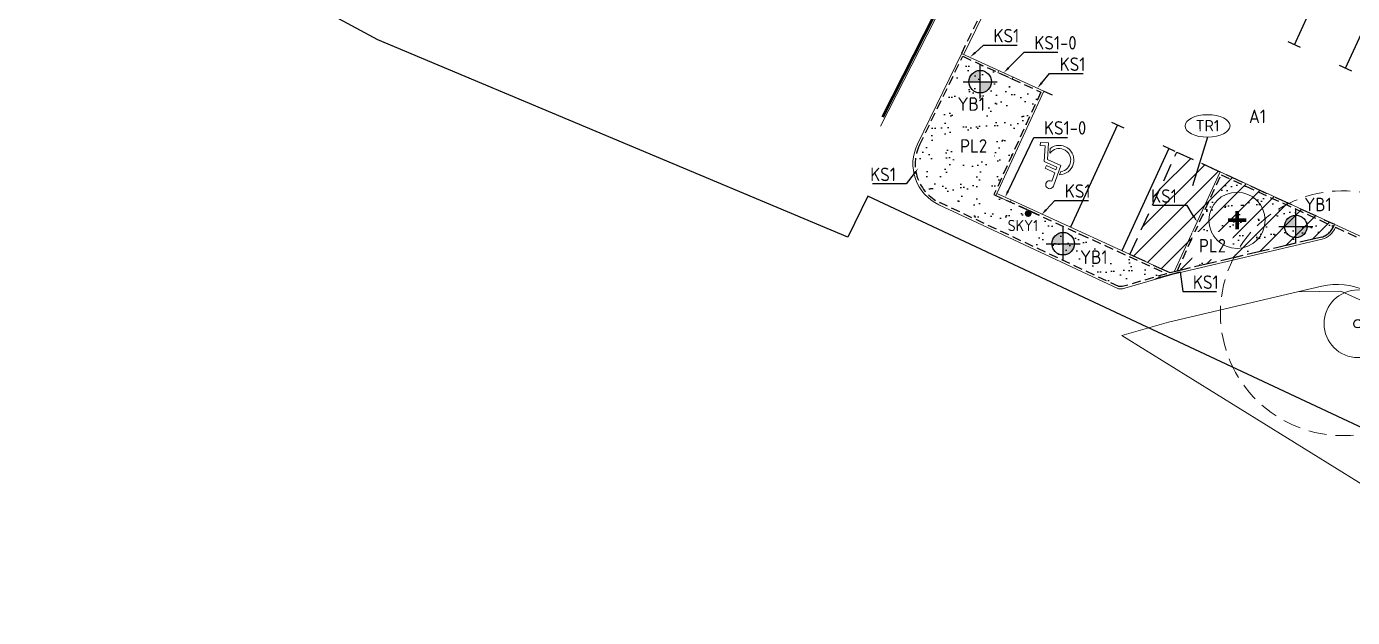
# Model space of a CAD drawing. Header units: metres. Extents: x 0 to 172473, y 0 to 6580575.
# Drawn here: x 172360.7 to 172419.6, y 6580454.1 to 6580480.3 of the extents above; entities that cross this region are included whole.
import ezdxf
from ezdxf import colors
from ezdxf.entities.mleader import LeaderData, LeaderLine
from ezdxf.enums import TextEntityAlignment as Align
from ezdxf.math import Vec2, Vec3

# ---------------------------------------------------------------- set-up
doc = ezdxf.new("R2010")
doc.units = ezdxf.units.M
doc.header["$LTSCALE"] = 0.2
doc.linetypes.add('DASHED', pattern=[6, 4, -2])
doc.linetypes.add('KANTSTOD1', pattern=[3, 2, -1])
for name, color, linetype in [('L-1822---N-', 1, 'Continuous'), ('L-DC----T1- Överbyggnad beteckning', 1, 'Continuous'), ('L-DDB2--T4-', 1, 'Continuous'), ('L-DDB2--T9-', 1, 'Continuous'), ('L-DE----T1-', 1, 'Continuous'), ('L-DE----T4-', 1, 'Continuous'), ('L-E-O------', 6, 'BH90-ENTREPGRANS'), ('L-raster plantering1', 9, 'Continuous'), ('L-raster trädgrop1', 9, 'Continuous'), ('L-utbredning trädgrop1', 8, 'DASHED'), ('M-001-10_text sitplan', 3, 'Continuous'), ('M-236 KANTSTÖD', 1, 'KANTSTOD_DOUBLE_TYP1_1-200_20V'), ('M-282_ytskiktsbeteckningar', 3, 'Continuous'), ('M-714_El-tele_punkt', 1, 'Continuous')]:
    doc.layers.add(name, color=color, linetype=linetype)
for name, color, linetype, lineweight in [('L-DC----H1- (HÅRDGJORDA YTOR)_', 1, 'Continuous', 13), ('L-DDB22-EIN (träd symbol)', 3, 'Continuous', 50), ('L-DEC---EIN (kantstöd)', 1, 'KANTSTOD', 25), ('L-DEE---EJN (väg- och ytmarkering)', 9, 'Continuous', 25), ('L-DEF01-EIN (fundamnet för vägskyltar)_', 1, 'Continuous', 18), ('L-DEG5--EIN (staket plank)_', 1, 'STAKET', 50), ('L-träd_inmätt krona dropzon', 4, 'DASHED', 18), ('Z-VEGLTAEIE', 3, 'Continuous', 25)]:
    doc.layers.add(name, color=color, linetype=linetype, lineweight=lineweight)
doc.styles.add('Beteckningar', font='isocp2.shx')
doc.styles.add('ISOCP', font='isocp.shx')
doc.styles.add('ISOCPEUR', font='isocpeur.ttf', dxfattribs={"height": 3.5})
doc.styles.get("Standard").update_dxf_attribs({"font": 'arial.ttf'})
doc.linetypes.add('BH90-ENTREPGRANS', pattern='A,12,-3,[1,BH90K.SHX,S=1,R=0,X=0,Y=0],-3', length=18)
doc.linetypes.add('KANTSTOD', pattern='A,2.5,-0.001,[7,ke_lineshapes.shx,S=0.75,R=0,X=0,Y=0]', length=2.501)
doc.linetypes.add('KANTSTOD_DOUBLE_TYP1_1-200_20V', pattern='A,0.25,[2,K.SHX,S=0.1,R=0,X=0,Y=1],0.5,[2,K.SHX,S=0.1,R=0,X=0,Y=1],0.5,[2,K.SHX,S=0.1,R=0,X=0,Y=1],0.5,[2,K.SHX,S=0.1,R=0,X=0,Y=1],0.5,[2,K.SHX,S=0.1,R=0,X=0,Y=1],0.5,[2,K.SHX,S=0.1,R=0,X=0,Y=1],0.5,[2,K.SHX,S=0.1,R=0,X=0,Y=1],1.75', length=5)
doc.linetypes.add('STAKET', pattern='A,6,[7,ke_lineshapes.shx,S=2,R=-40,X=0,Y=-1.55],1.5,[7,ke_lineshapes.shx,S=2,R=-40,X=0,Y=-1.55],2', length=9.5)
pattern_1 = [(82.5, (0, 0), (-0.703506591955, 0.65896356127), [0, -0.76, 0, -0.85, 0, -0.8125]), (52.5, (0, 0), (-0.37206875537, 1.62348986485), [0, -0.41, 0, -0.685, 0, -0.2625]), (12.5, (-0.4349, -0.4349), (1.09901463645, 1.10301619158), [0, -0.25, 0, -0.9, 0, -1.175]), (2.5, (-0.4349, -0.4349), (0.75252108178, 1.37313142542), [0, -0.125, 0, -0.59, 0, -0.675])]

# ---------------------------------------------------------------- blocks, each defined once
blk = doc.blocks.new('*U5')
at = {"color": 0, "linetype": 'ByBlock', "lineweight": 18}
blk.add_circle((0, 0), 1.5, dxfattribs=at)
at = {"color": 0, "lineweight": -2}
blk.add_circle((0, 0), 0.187, dxfattribs=at)
at = {"layer": 'L-DDB2--T4-', "style": 'Beteckningar'}
for tag, p in [('NAMNLAT', (0.633, 0.182)), ('NAMNSVE', (0.633, -0.54))]:
    blk.add_attdef(tag, p, '', height=0.5, dxfattribs=at)
at = {"layer": 'L-DDB2--T9-', "style": 'Beteckningar'}
blk.add_attdef('ANM', (0.633, -1.261), '', height=0.5, dxfattribs=at)
blk = doc.blocks.new('A$C119643F4')
at = {"lineweight": 9}
for p, q in [((492, 845), (408, 1807)), ((378, 1085), (365, 1239)), ((563, 1647), (598, 1246)), ((1071, 1246), (598, 1246)), ((1071, 1105), (1071, 1246)), ((1133, 845), (492, 845)), ((610, 1105), (621, 986)), ((1071, 1105), (610, 1105)), ((1229, 986), (621, 986)), ((1407, 157), (1133, 845)), ((1486, 340), (1229, 986)), ((1230, 348), (1153, 542)), ((1733, 287), (1407, 157)), ((1681, 418), (1486, 340)), ((1733, 287), (1681, 418))]:
    blk.add_line(p, q, dxfattribs=at)
for centre, radius, start, end in [((584, 1823), 177, 263.02012, 184.99558), ((653, 653), 653, 116.18724, 332.11531), ((653, 653), 512, 122.42966, 347.44221)]:
    blk.add_arc(centre, radius, start, end, dxfattribs=at)
blk = doc.blocks.new('Skylt')
at = {"color": 0, "linetype": 'ByBlock', "lineweight": -2}
blk.add_line((-0.5, -0.15), (0.5, -0.15), dxfattribs=at)
at = {"color": 0, "linetype": 'ByBlock', "lineweight": -2, "const_width": 0.15}
blk.add_lwpolyline([(-0.075, 0, 1), (0.075, 0, 1)], format="xyb", close=True, dxfattribs=at)
at = {"layer": 'L-DE----T1-', "style": 'Beteckningar'}
blk.add_attdef('BET', (0.504, 0.191), '', height=0.5, dxfattribs=at)
at = {"layer": 'L-DE----T4-', "style": 'Beteckningar'}
blk.add_attdef('ID', (0.504, -0.627), '', height=0.5, dxfattribs=at)
blk = doc.blocks.new('Belysningsstolpe')
at = {"linetype": 'ByBlock'}
h = blk.add_hatch(color=0, dxfattribs=at)
h.dxf.hatch_style = 1
h.paths.add_polyline_path([(-0.5, 0), (0, 0), (0, 0.5, 0.414214)])
h.paths.add_polyline_path([(0, -0.5, 0.414214), (0.5, 0), (0, 0)])
at = {"color": 0}
for p, q in [((0, -0.75), (0, 0.75)), ((-0.75, 0), (0.75, 0))]:
    blk.add_line(p, q, dxfattribs=at)
at = {"color": 0, "linetype": 'ByBlock'}
blk.add_circle((0, 0), 0.5, dxfattribs=at)
at = {"layer": 'L-DE----T1-', "style": 'Beteckningar'}
blk.add_attdef('BET', (0.54, 0.513), '', height=0.5, dxfattribs=at)
at = {"layer": 'L-DE----T4-', "style": 'Beteckningar'}
blk.add_attdef('ID', (0.54, -0.306), '', height=0.5, dxfattribs=at)
blk = doc.blocks.new('*U19')
at = {"color": 0, "linetype": 'ByBlock', "lineweight": 70}
for p, q in [((-0.4, 0), (0.4, 0)), ((0, -0.4), (0, 0.4))]:
    blk.add_line(p, q, dxfattribs=at)
at = {"color": 0, "lineweight": 13}
blk.add_circle((0, 0), 1.25, dxfattribs=at)
blk = doc.blocks.new('Ytskiktssymbol')
at = {"layer": 'L-DC----T1- Överbyggnad beteckning', "color": 4, "lineweight": 13, "transparency": 16777216}
blk.add_ellipse((0, 0), major_axis=(1, 0), ratio=0.5, dxfattribs=at)
at = {"transparency": 16777216, "style": 'ISOCPEUR'}
blk.add_attdef('0', text='', height=0.5, dxfattribs=at).set_placement((0, -0.238), align=Align.CENTER)
blk = doc.blocks.new('_DotSmall')
at = {"color": 0, "linetype": 'ByBlock', "const_width": 0.5}
blk.add_lwpolyline([(-0.0625, 0, 1), (0.0625, 0, 1)], format="xyb", close=True, dxfattribs=at)

msp = doc.modelspace()

# ---------------------------------------------------------------- hatches: boundary and pattern name
at = {"layer": 'L-raster plantering1'}
h = msp.add_hatch(dxfattribs=at)
h.set_pattern_fill('AR-SAND', color=256, scale=0.5, angle=45)
h.set_pattern_definition(pattern_1)
edge = h.paths.add_edge_path()
edge.add_line((172405.758, 6580477.367), (172403.114, 6580471.6))
edge.add_line((172403.114, 6580471.6), (172401.609, 6580472.305))
edge.add_arc((172402.674, 6580474.317), 2.276, 154.29351, 242.1109, ccw=False)
edge.add_line((172400.623, 6580475.305), (172402.38, 6580478.916))
edge.add_line((172402.38, 6580478.916), (172405.758, 6580477.367))
h = msp.add_hatch(dxfattribs=at)
h.set_pattern_fill('AR-SAND', color=256, scale=0.5, angle=45)
h.set_pattern_definition(pattern_1)
edge = h.paths.add_edge_path()
edge.add_arc((172417.953, 6580471.752), 0.863, 288.04004, 336.65286, ccw=False)
edge.add_line((172418.22, 6580470.932), (172411.8, 6580469.429))
edge.add_line((172411.8, 6580469.429), (172413.757, 6580473.698))
edge.add_line((172413.757, 6580473.698), (172418.745, 6580471.41))
h = msp.add_hatch(dxfattribs=at)
h.set_pattern_fill('AR-SAND', color=256, scale=0.5, angle=45)
h.set_pattern_definition(pattern_1)
h.paths.add_polyline_path([(172403.855, 6580472.738), (172411.338, 6580469.307), (172409.367, 6580468.735), (172409.219, 6580468.738), (172403.284, 6580471.52)])
at = {"layer": 'L-raster trädgrop1'}
h = msp.add_hatch(dxfattribs=at)
h.set_pattern_fill('ANSI31', color=256, scale=0.2)
h.set_pattern_definition([(45, (0, 0), (-0.449012806053, 0.449012806053), [])])
edge = h.paths.add_edge_path()
edge.add_arc((172417.936, 6580471.781), 0.896, 288.49137, 341.7819, ccw=False)
edge.add_line((172418.22, 6580470.932), (172411.8, 6580469.429))
edge.add_line((172411.8, 6580469.429), (172411.49, 6580469.347))
edge.add_line((172411.49, 6580469.347), (172409.707, 6580470.164))
edge.add_line((172409.707, 6580470.164), (172411.792, 6580474.709))
edge.add_line((172411.792, 6580474.709), (172418.786, 6580471.501))

# ---------------------------------------------------------------- linework, layer by layer
at = {"layer": 'L-DC----H1- (HÅRDGJORDA YTOR)_'}
for points in [[(172361.06, 6580494.159), (172367.807, 6580508.533), (172371.129, 6580509.272), (172404.953, 6580493.256), (172405.899, 6580490.092), (172398.635, 6580475.855)], [(172402.333, 6580479.047), (172408.262, 6580491.229)], [(172405.891, 6580477.415), (172402.242, 6580479.088)], [(172403.85, 6580478.242), (172403.891, 6580478.332)], [(172403.85, 6580478.242), (172404.486, 6580477.95)], [(172404.486, 6580477.95), (172404.527, 6580478.04)], [(172404.534, 6580472.537), (172403.807, 6580472.87), (172405.891, 6580477.415)], [(172404.534, 6580472.537), (172411.49, 6580469.347), (172411.674, 6580469.396), (172413.708, 6580473.83)], [(172413.708, 6580473.83), (172430.126, 6580466.301)], [(172403.764, 6580472.78), (172404.401, 6580472.488)], [(172403.807, 6580472.87), (172403.765, 6580472.779)], [(172404.443, 6580472.579), (172404.401, 6580472.488)], [(172409.344, 6580466.563), (172411.428, 6580467.163), (172417.147, 6580468.501), (172419.063, 6580468.53), (172429.202, 6580463.936), (172426.159, 6580456.148), (172409.344, 6580466.563)]]:
    msp.add_lwpolyline(points, dxfattribs=at)
for points in [[(172403.163, 6580471.467), (172401.23, 6580472.373, -0.418502), (172400.281, 6580475.059), (172402.243, 6580479.091)], [(172418.836, 6580471.369, -0.215928), (172418.247, 6580470.836), (172411.624, 6580469.285), (172409.38, 6580468.635), (172409.196, 6580468.639), (172403.163, 6580471.467)], [(172417.147, 6580468.501), (172418.228, 6580468.754, -0.166479), (172420.162, 6580468.56), (172429.36, 6580464.342)]]:
    msp.add_lwpolyline(points, format="xyb", dxfattribs=at)
at = {"layer": 'L-DEC---EIN (kantstöd)'}
msp.add_lwpolyline([(172411.624, 6580469.285), (172411.624, 6580469.285)], close=True, dxfattribs=at)
at = {"layer": 'L-DEE---EJN (väg- och ytmarkering)'}
for points in [[(172417.007, 6580479.468), (172418.883, 6580483.559)], [(172419.279, 6580478.426), (172421.155, 6580482.517)], [(172417.28, 6580479.343), (172416.734, 6580479.594)], [(172419.552, 6580478.301), (172419.007, 6580478.551)], [(172405.891, 6580477.415), (172406.254, 6580477.248)], [(172409.163, 6580475.915), (172407.079, 6580471.37)], [(172408.89, 6580476.04), (172409.436, 6580475.789)], [(172411.436, 6580474.872), (172409.351, 6580470.328)], [(172411.163, 6580474.997), (172411.708, 6580474.747)], [(172413.344, 6580473.997), (172413.708, 6580473.83)]]:
    msp.add_lwpolyline(points, dxfattribs=at)
at = {"layer": 'L-DEG5--EIN (staket plank)_', "elevation": 32.025}
msp.add_lwpolyline([(172398.746, 6580476.273), (172405.701, 6580489.977), (172404.907, 6580492.86), (172371.182, 6580508.977), (172368.145, 6580508.307), (172361.347, 6580494.292)], dxfattribs=at)
at = {"layer": 'M-236 KANTSTÖD', "color": 4, "linetype": 'KANTSTOD1'}
for p, q in [((172405.758, 6580477.367), (172403.674, 6580472.821)), ((172403.674, 6580472.821), (172411.338, 6580469.307)), ((172411.338, 6580469.307), (172409.367, 6580468.735)), ((172409.367, 6580468.735), (172409.219, 6580468.738))]:
    msp.add_line(p, q, dxfattribs=at)
for points in [[(172402.243, 6580479.091), (172408.172, 6580491.273)], [(172418.836, 6580471.369), (172430.084, 6580466.21)]]:
    msp.add_lwpolyline(points, dxfattribs=at)
msp.add_lwpolyline([(172418.745, 6580471.41, -0.215353), (172418.22, 6580470.932), (172411.8, 6580469.429), (172413.757, 6580473.698)], format="xyb", close=True, dxfattribs=at)
at = {"layer": 'M-282_ytskiktsbeteckningar', "color": 4}
msp.add_lwpolyline([(172413.156, 6580475.367), (172412.481, 6580473.211)], dxfattribs=at)

# ---------------------------------------------------------------- block references
at = {"layer": 'L-DEE---EJN (väg- och ytmarkering)', "xscale": 0.001, "yscale": 0.001, "zscale": 0.001, "rotation": 155.4807510228856}
msp.add_blockref('A$C119643F4', (172407.436, 6580474.676), dxfattribs=at)
at = {"layer": 'L-DEF01-EIN (fundamnet för vägskyltar)_'}
ref = msp.add_blockref('Skylt', (172405.194, 6580471.981), dxfattribs=dict(at, rotation=155.3640444728341))
ref.add_attrib('BET', 'SKY1', (172404.285, 6580471.199), dxfattribs={"layer": 'L-DE----T1-', "height": 0.5, "style": 'Beteckningar'})
at = {"layer": 'M-714_El-tele_punkt'}
ref = msp.add_blockref('Belysningsstolpe', (172403.066, 6580477.831), dxfattribs=at)
ref.add_attrib('BET', 'YB1', (172402.061, 6580476.539), dxfattribs={"layer": 'L-1822---N-', "height": 0.6, "style": 'Beteckningar'})
ref = msp.add_blockref('Belysningsstolpe', (172417.074, 6580471.407), dxfattribs=at)
ref.add_attrib('BET', 'YB1', (172417.447, 6580472.081), dxfattribs={"layer": 'L-1822---N-', "height": 0.6, "style": 'Beteckningar'})
ref = msp.add_blockref('Belysningsstolpe', (172406.745, 6580470.642), dxfattribs=at)
ref.add_attrib('BET', 'YB1', (172407.502, 6580469.743), dxfattribs={"layer": 'L-1822---N-', "height": 0.6, "style": 'Beteckningar'})
at = {"layer": 'Z-VEGLTAEIE'}
msp.add_blockref('*U5', (172419.826, 6580467.089, 31.579), dxfattribs=at)

# ---------------------------------------------------------------- texts
at = {"layer": 'M-282_ytskiktsbeteckningar', "insert": (172414.99, 6580476.595), "char_height": 0.6, "attachment_point": 1, "style": 'ISOCP', "bg_fill": 3, "box_fill_scale": 1.2, "bg_fill_color": 256, "bg_fill_transparency": 0}
msp.add_mtext('A1', dxfattribs=at)

# ---------------------------------------------------------------- leaders
at = {"layer": 'M-001-10_text sitplan', "color": 4}
ml = msp.add_multileader_mtext('Standard', dxfattribs=at)
ml.set_content('{\\C256;KS1}', color=4, style='ISOCP')
ml.set_leader_properties()
ml.build(insert=Vec2(0, 0))
ml.multileader.update_dxf_attribs({"text_left_attachment_type": 5, "text_right_attachment_type": 5, "dogleg_length": 0.36, "arrow_head_size": 0.3})
ctx = ml.context
ctx.base_point, ctx.char_height, ctx.arrow_head_size, ctx.landing_gap_size, ctx.plane_origin = Vec3(172403.566, 6580479.452), 0.6, 0.3, 0.09, Vec3(172406.838, 6580476.367)
ctx.left_attachment, ctx.right_attachment = 5, 5
notes = []
notes.append((ctx, [(0, (1, 1, 0), (172403.206, 6580479.452), (1, 0), 0.36, [(0, [(172402.613, 6580478.918)], 0, [])])]))
ctx.mtext.insert, ctx.mtext.width, ctx.mtext.flow_direction = Vec3(172403.656, 6580480.172), 1.03536, 5
ml = msp.add_multileader_mtext('Standard', dxfattribs=at)
ml.set_content('{\\C256;KS1-0}', color=4, style='ISOCP')
ml.set_leader_properties()
ml.build(insert=Vec2(0, 0))
ml.multileader.update_dxf_attribs({"text_left_attachment_type": 5, "text_right_attachment_type": 5, "dogleg_length": 0.36, "arrow_head_size": 0.3})
ctx = ml.context
ctx.base_point, ctx.char_height, ctx.arrow_head_size, ctx.landing_gap_size, ctx.plane_origin = Vec3(172405.376, 6580479.137), 0.6, 0.3, 0.09, Vec3(172408.674, 6580475.563)
ctx.left_attachment, ctx.right_attachment = 5, 5
notes.append((ctx, [(0, (1, 1, 0), (172405.016, 6580479.137), (1, 0), 0.36, [(0, [(172404.112, 6580478.231)], 0, [])])]))
ctx.mtext.insert, ctx.mtext.width, ctx.mtext.flow_direction = Vec3(172405.466, 6580479.857), 1.03536, 5
ml = msp.add_multileader_mtext('Standard', dxfattribs=at)
ml.set_content('{\\C256;KS1}', color=4, style='ISOCP')
ml.set_leader_properties()
ml.build(insert=Vec2(0, 0))
ml.multileader.update_dxf_attribs({"text_left_attachment_type": 5, "text_right_attachment_type": 5, "dogleg_length": 0.36, "arrow_head_size": 0.3})
ctx = ml.context
ctx.base_point, ctx.char_height, ctx.arrow_head_size, ctx.landing_gap_size, ctx.plane_origin = Vec3(172406.502, 6580478.188), 0.6, 0.3, 0.09, Vec3(172410.235, 6580474.074)
ctx.left_attachment, ctx.right_attachment = 5, 5
notes.append((ctx, [(0, (1, 1, 0), (172406.142, 6580478.188), (1, 0), 0.36, [(0, [(172405.601, 6580477.548)], 0, [])])]))
ctx.mtext.insert, ctx.mtext.width, ctx.mtext.flow_direction = Vec3(172406.592, 6580478.908), 1.03536, 5
ml = msp.add_multileader_mtext('Standard', dxfattribs=at)
ml.set_content('{\\C256;KS1-0}', color=4, style='ISOCP')
ml.set_leader_properties()
ml.build(insert=Vec2(0, 0))
ml.multileader.update_dxf_attribs({"text_left_attachment_type": 5, "text_right_attachment_type": 5, "dogleg_length": 0.36, "arrow_head_size": 0.3})
ctx = ml.context
ctx.base_point, ctx.char_height, ctx.arrow_head_size, ctx.landing_gap_size, ctx.plane_origin = Vec3(172405.805, 6580475.361), 0.6, 0.3, 0.09, Vec3(172408.521, 6580469.918)
ctx.left_attachment, ctx.right_attachment = 5, 5
notes.append((ctx, [(0, (1, 1, 0), (172405.445, 6580475.361), (1, 0), 0.36, [(0, [(172404.17, 6580472.704)], 0, [])])]))
ctx.mtext.insert, ctx.mtext.width, ctx.mtext.flow_direction = Vec3(172405.895, 6580476.081), 1.03536, 5
ml = msp.add_multileader_mtext('Standard', dxfattribs=at)
ml.set_content('{\\C256;KS1}', color=4, style='ISOCP')
ml.set_leader_properties()
ml.build(insert=Vec2(0, 0))
ml.multileader.update_dxf_attribs({"text_left_attachment_type": 5, "text_right_attachment_type": 5, "dogleg_length": 0.36, "arrow_head_size": 0.3})
ctx = ml.context
ctx.base_point, ctx.char_height, ctx.arrow_head_size, ctx.landing_gap_size, ctx.plane_origin = Vec3(172398.151, 6580473.296), 0.6, 0.3, 0.09, Vec3(172404.729, 6580470.063)
ctx.left_attachment, ctx.right_attachment, ctx.text_align_type = 5, 5, 2
notes.append((ctx, [(1, (1, 1, 0), (172399.774, 6580473.296), (-1, 0), 0.36, [(0, [(172400.32, 6580473.99)], 0, [])])]))
ctx.mtext.insert, ctx.mtext.width, ctx.mtext.alignment, ctx.mtext.flow_direction = Vec3(172399.324, 6580474.016), 1.03536, 3, 5
ml = msp.add_multileader_mtext('Standard', dxfattribs=at)
ml.set_content('{\\C256;KS1}', color=4, style='ISOCP')
ml.set_leader_properties()
ml.build(insert=Vec2(0, 0))
ml.multileader.update_dxf_attribs({"text_left_attachment_type": 5, "text_right_attachment_type": 5, "dogleg_length": 0.36, "arrow_head_size": 0.3})
ctx = ml.context
ctx.base_point, ctx.char_height, ctx.arrow_head_size, ctx.landing_gap_size, ctx.plane_origin = Vec3(172406.731, 6580472.56), 0.6, 0.3, 0.09, Vec3(172412.776, 6580468.773)
ctx.left_attachment, ctx.right_attachment = 5, 5
notes.append((ctx, [(0, (1, 1, 0), (172406.371, 6580472.56), (1, 0), 0.36, [(0, [(172405.784, 6580471.923)], 0, [])])]))
ctx.mtext.insert, ctx.mtext.width, ctx.mtext.flow_direction = Vec3(172406.821, 6580473.28), 1.03536, 5
ml = msp.add_multileader_mtext('Standard', dxfattribs=at)
ml.set_content('{\\C256;KS1}', color=4, style='ISOCP')
ml.set_leader_properties()
ml.build(insert=Vec2(0, 0))
ml.multileader.update_dxf_attribs({"text_left_attachment_type": 5, "text_right_attachment_type": 5, "dogleg_length": 0.36, "arrow_head_size": 0.3})
ctx = ml.context
ctx.base_point, ctx.char_height, ctx.arrow_head_size, ctx.landing_gap_size, ctx.plane_origin = Vec3(172410.62, 6580472.335), 0.6, 0.3, 0.09, Vec3(172417.043, 6580468.827)
ctx.left_attachment, ctx.right_attachment, ctx.text_align_type = 5, 5, 2
notes.append((ctx, [(1, (1, 1, 0), (172412.243, 6580472.335), (-1, 0), 0.36, [(0, [(172412.691, 6580471.613)], 0, [])])]))
ctx.mtext.insert, ctx.mtext.width, ctx.mtext.alignment, ctx.mtext.flow_direction = Vec3(172411.793, 6580473.055), 1.03536, 3, 5
ml = msp.add_multileader_mtext('Standard', dxfattribs=at)
ml.set_content('{\\C256;KS1}', color=4, style='ISOCP')
ml.set_leader_properties()
ml.build(insert=Vec2(0, 0))
ml.multileader.update_dxf_attribs({"text_left_attachment_type": 5, "text_right_attachment_type": 5, "dogleg_length": 0.36, "arrow_head_size": 0.3})
ctx = ml.context
ctx.base_point, ctx.char_height, ctx.arrow_head_size, ctx.landing_gap_size, ctx.plane_origin = Vec3(172412.414, 6580468.514), 0.6, 0.3, 0.09, Vec3(172418.459, 6580464.727)
ctx.left_attachment, ctx.right_attachment = 5, 5
notes.append((ctx, [(0, (1, 1, 0), (172412.054, 6580468.514), (1, 0), 0.36, [(1, [(172410.792, 6580469.076), (172411.94, 6580469.391)], 0, [])])]))
ctx.mtext.insert, ctx.mtext.width, ctx.mtext.flow_direction = Vec3(172412.504, 6580469.234), 1.03536, 5
at = {"layer": 'M-282_ytskiktsbeteckningar'}
ml = msp.add_multileader_block('Standard', dxfattribs=at)
ml.set_content('Ytskiktssymbol', color=4)
ml.set_attribute('0', 'TR2', width=0)
ml.set_leader_properties(color=4)
ml.set_arrow_properties(name='DOTSMALL')
ml.build(insert=Vec2(0, 0))
ml.multileader.update_dxf_attribs({"has_dogleg": 0, "dogleg_length": 0, "arrow_head_size": 0.0004, "block_connection_type": 1})
ctx = ml.context
ctx.base_point, ctx.char_height, ctx.arrow_head_size, ctx.landing_gap_size, ctx.plane_origin, ctx.plane_x_axis, ctx.plane_y_axis = Vec3(172383.75, 6580536.483), 0.18, 0.0004, 0.09, Vec3(172383.446, 6580536.985), Vec3(0.999997, 0.002307), Vec3(-0.002307, 0.999997)
ctx.attachment_type = 1
notes.append((ctx, [(0, (0, 0, 0), (0, 0), (1, 0), 1, [])]))
ctx.block.insert, ctx.block.rotation = Vec3(172383.75, 6580536.483), 0.002307
ml = msp.add_multileader_block('Standard', dxfattribs=at)
ml.set_content('Ytskiktssymbol', color=4)
ml.set_attribute('0', 'TR2', width=0)
ml.set_leader_properties(color=4)
ml.set_arrow_properties(name='DOTSMALL')
ml.build(insert=Vec2(0, 0))
ml.multileader.update_dxf_attribs({"has_dogleg": 0, "dogleg_length": 0, "arrow_head_size": 0.0004, "block_connection_type": 1})
ctx = ml.context
ctx.base_point, ctx.char_height, ctx.arrow_head_size, ctx.landing_gap_size, ctx.plane_origin, ctx.plane_x_axis, ctx.plane_y_axis = Vec3(172398.638, 6580529.649), 0.18, 0.0004, 0.09, Vec3(172398.334, 6580530.151), Vec3(0.999997, 0.002307), Vec3(-0.002307, 0.999997)
ctx.attachment_type = 1
notes.append((ctx, [(0, (0, 0, 0), (0, 0), (1, 0), 1, [])]))
ctx.block.insert, ctx.block.rotation = Vec3(172398.638, 6580529.649), 0.002307
for ctx, leaders in notes:
    for number, flags, end, landing, length, lines in leaders:
        leader = LeaderData()
        leader.index, (leader.has_last_leader_line, leader.has_dogleg_vector, leader.attachment_direction) = number, flags
        leader.last_leader_point, leader.dogleg_vector, leader.dogleg_length = Vec3(end), Vec3(landing), length
        for number, points, colour, breaks in lines:
            line = LeaderLine()
            line.index, line.vertices, line.color, line.breaks = number, Vec3.list(points), colors.encode_raw_color(colour), breaks
            leader.lines.append(line)
        ctx.leaders.append(leader)

# ---------------------------------------------------------------- next in the draw order: texts
at = {"layer": 'M-282_ytskiktsbeteckningar', "char_height": 0.6, "attachment_point": 1, "style": 'ISOCP', "bg_fill": 2}
for insert in [(172402.173, 6580475.28), (172412.772, 6580470.853)]:
    msp.add_mtext('PL2', dxfattribs=dict(at, insert=insert))

# ---------------------------------------------------------------- next in the draw order: linework, layer by layer
at = {"layer": 'L-E-O------'}
msp.add_lwpolyline([(172413.297, 6580433.477), (172427.353, 6580456.868), (172428.06, 6580458.692), (172407.184, 6580468.478), (172398.08, 6580472.745), (172397.194, 6580470.929), (172376.34, 6580479.682), (172358.048, 6580489.538)], dxfattribs=at)
at = {"layer": 'L-träd_inmätt krona dropzon'}
for points in [[(172414.164, 6580465.407, -0.414214), (172417.005, 6580472.545, -0.414214), (172424.143, 6580469.704)], [(172424.143, 6580469.704, -0.414214), (172421.301, 6580462.566, -0.414214), (172414.164, 6580465.407)]]:
    msp.add_lwpolyline(points, format="xyb", dxfattribs=at)
at = {"layer": 'L-utbredning trädgrop1'}
msp.add_lwpolyline([(172418.786, 6580471.501, -0.236807), (172418.22, 6580470.932), (172411.8, 6580469.429), (172411.49, 6580469.347), (172409.707, 6580470.164), (172411.792, 6580474.709)], format="xyb", close=True, dxfattribs=at)
at = {"layer": 'M-236 KANTSTÖD', "color": 4, "linetype": 'KANTSTOD1'}
msp.add_lwpolyline([(172400.371, 6580475.015), (172402.289, 6580478.958), (172405.758, 6580477.367)], dxfattribs=at)
msp.add_lwpolyline([(172409.219, 6580468.738), (172401.273, 6580472.463, -0.418502), (172400.371, 6580475.015)], format="xyb", dxfattribs=at)

# ---------------------------------------------------------------- next in the draw order: block references
at = {"layer": 'L-DDB22-EIN (träd symbol)'}
msp.add_blockref('*U19', (172414.462, 6580471.679), dxfattribs=at)

# ---------------------------------------------------------------- next in the draw order: leaders
at = {"layer": 'M-282_ytskiktsbeteckningar'}
ml = msp.add_multileader_block('Standard', dxfattribs=at)
ml.set_content('Ytskiktssymbol', color=4)
ml.set_attribute('0', 'TR2', width=0)
ml.set_leader_properties(color=4)
ml.set_arrow_properties(name='DOTSMALL')
ml.build(insert=Vec2(0, 0))
ml.multileader.update_dxf_attribs({"has_dogleg": 0, "dogleg_length": 0, "arrow_head_size": 0.0004, "block_connection_type": 1})
ctx = ml.context
ctx.base_point, ctx.char_height, ctx.arrow_head_size, ctx.landing_gap_size, ctx.plane_origin, ctx.plane_x_axis, ctx.plane_y_axis = Vec3(172427.908, 6580554.942), 0.18, 0.0004, 0.09, Vec3(172427.605, 6580555.444), Vec3(0.999997, 0.002307), Vec3(-0.002307, 0.999997)
ctx.attachment_type = 1
notes = []
notes.append((ctx, [(0, (0, 0, 0), (0, 0), (1, 0), 1, [])]))
ctx.block.insert, ctx.block.rotation = Vec3(172427.908, 6580554.942), 0.002307
ml = msp.add_multileader_block('Standard', dxfattribs=at)
ml.set_content('Ytskiktssymbol', color=4)
ml.set_attribute('0', 'TR2', width=0)
ml.set_leader_properties(color=4)
ml.set_arrow_properties(name='DOTSMALL')
ml.build(insert=Vec2(0, 0))
ml.multileader.update_dxf_attribs({"has_dogleg": 0, "dogleg_length": 0, "arrow_head_size": 0.0004, "block_connection_type": 1})
ctx = ml.context
ctx.base_point, ctx.char_height, ctx.arrow_head_size, ctx.landing_gap_size, ctx.plane_origin, ctx.plane_x_axis, ctx.plane_y_axis = Vec3(172406.008, 6580530.09), 0.18, 0.0004, 0.09, Vec3(172405.704, 6580530.592), Vec3(0.999997, 0.002307), Vec3(-0.002307, 0.999997)
ctx.attachment_type = 1
notes.append((ctx, [(0, (0, 0, 0), (0, 0), (1, 0), 1, [])]))
ctx.block.insert, ctx.block.rotation = Vec3(172406.008, 6580530.09), 0.002307
ml = msp.add_multileader_block('Standard', dxfattribs=at)
ml.set_content('Ytskiktssymbol', color=4)
ml.set_attribute('0', 'TR2', width=0)
ml.set_leader_properties(color=4)
ml.set_arrow_properties(name='DOTSMALL')
ml.build(insert=Vec2(0, 0))
ml.multileader.update_dxf_attribs({"has_dogleg": 0, "dogleg_length": 0, "arrow_head_size": 0.0004, "block_connection_type": 1})
ctx = ml.context
ctx.base_point, ctx.char_height, ctx.arrow_head_size, ctx.landing_gap_size, ctx.plane_origin, ctx.plane_x_axis, ctx.plane_y_axis = Vec3(172409.775, 6580520.785), 0.18, 0.0004, 0.09, Vec3(172409.471, 6580521.287), Vec3(0.999997, 0.002307), Vec3(-0.002307, 0.999997)
ctx.attachment_type = 1
notes.append((ctx, [(0, (0, 0, 0), (0, 0), (1, 0), 1, [])]))
ctx.block.insert, ctx.block.rotation = Vec3(172409.775, 6580520.785), 0.002307
ml = msp.add_multileader_block('Standard', dxfattribs=at)
ml.set_content('Ytskiktssymbol', color=4)
ml.set_attribute('0', 'TR1', width=0)
ml.set_leader_properties(color=4)
ml.set_arrow_properties(name='DOTSMALL')
ml.build(insert=Vec2(0, 0))
ml.multileader.update_dxf_attribs({"has_dogleg": 0, "dogleg_length": 0, "arrow_head_size": 0.0004, "block_connection_type": 1})
ctx = ml.context
ctx.base_point, ctx.char_height, ctx.arrow_head_size, ctx.landing_gap_size, ctx.plane_origin, ctx.plane_x_axis, ctx.plane_y_axis = Vec3(172424.418, 6580519.73), 0.18, 0.0004, 0.09, Vec3(172424.114, 6580520.232), Vec3(0.999997, 0.002307), Vec3(-0.002307, 0.999997)
ctx.attachment_type = 1
notes.append((ctx, [(0, (0, 0, 0), (0, 0), (1, 0), 1, [])]))
ctx.block.insert, ctx.block.rotation = Vec3(172424.418, 6580519.73), 0.002307
ml = msp.add_multileader_block('Standard', dxfattribs=at)
ml.set_content('Ytskiktssymbol', color=4)
ml.set_attribute('0', 'TR3', width=0)
ml.set_leader_properties(color=4)
ml.set_arrow_properties(name='DOTSMALL')
ml.build(insert=Vec2(0, 0))
ml.multileader.update_dxf_attribs({"has_dogleg": 0, "dogleg_length": 0, "arrow_head_size": 0.0004, "block_connection_type": 1})
ctx = ml.context
ctx.base_point, ctx.char_height, ctx.arrow_head_size, ctx.landing_gap_size, ctx.plane_origin, ctx.plane_x_axis, ctx.plane_y_axis = Vec3(172432.54, 6580484.634), 0.18, 0.0004, 0.09, Vec3(172432.236, 6580485.136), Vec3(0.999997, 0.002307), Vec3(-0.002307, 0.999997)
ctx.attachment_type = 1
notes.append((ctx, [(0, (0, 0, 0), (0, 0), (1, 0), 1, [])]))
ctx.block.insert, ctx.block.rotation = Vec3(172432.54, 6580484.634), 0.002307
ml = msp.add_multileader_block('Standard', dxfattribs=at)
ml.set_content('Ytskiktssymbol', color=4)
ml.set_attribute('0', 'TR1', width=0)
ml.set_leader_properties(color=4)
ml.set_arrow_properties(name='DOTSMALL')
ml.build(insert=Vec2(0, 0))
ml.multileader.update_dxf_attribs({"has_dogleg": 0, "dogleg_length": 0, "arrow_head_size": 0.0004, "block_connection_type": 1})
ctx = ml.context
ctx.base_point, ctx.char_height, ctx.arrow_head_size, ctx.landing_gap_size, ctx.plane_origin, ctx.plane_x_axis, ctx.plane_y_axis = Vec3(172413.154, 6580475.867), 0.18, 0.0004, 0.09, Vec3(172412.851, 6580476.369), Vec3(0.999997, 0.002307), Vec3(-0.002307, 0.999997)
ctx.attachment_type = 1
notes.append((ctx, [(0, (0, 0, 0), (0, 0), (1, 0), 1, [])]))
ctx.block.insert, ctx.block.rotation = Vec3(172413.154, 6580475.867), 0.002307
for ctx, leaders in notes:
    for number, flags, end, landing, length, lines in leaders:
        leader = LeaderData()
        leader.index, (leader.has_last_leader_line, leader.has_dogleg_vector, leader.attachment_direction) = number, flags
        leader.last_leader_point, leader.dogleg_vector, leader.dogleg_length = Vec3(end), Vec3(landing), length
        for number, points, colour, breaks in lines:
            line = LeaderLine()
            line.index, line.vertices, line.color, line.breaks = number, Vec3.list(points), colors.encode_raw_color(colour), breaks
            leader.lines.append(line)
        ctx.leaders.append(leader)

doc.saveas('drawing.dxf')
